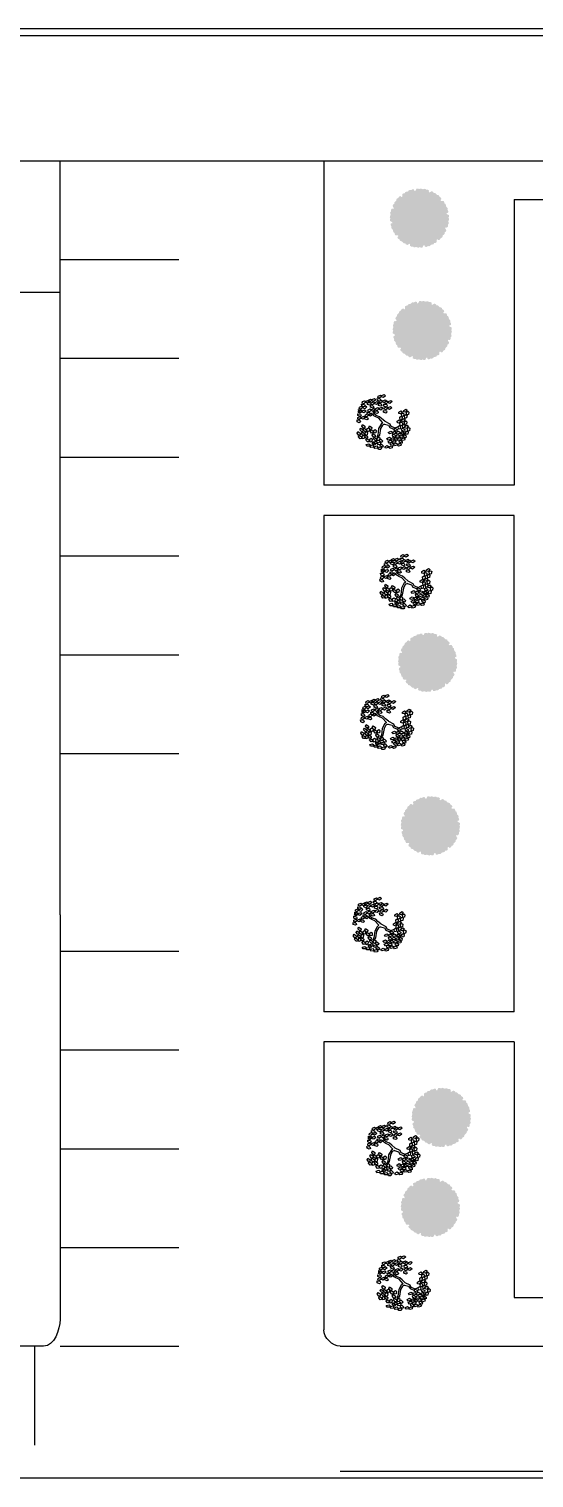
# Model space of a CAD drawing. Header units: millimetres. Extents: x -273369 to 399464, y -35443 to 194245.
# Drawn here: x -244532 to -229207, y 8557 to 52557 of the extents above; entities that cross this region are included whole.
import ezdxf

# ---------------------------------------------------------------- set-up
doc = ezdxf.new("R2010")
doc.units = ezdxf.units.MM
doc.linetypes.add('ACAD_ISO02W100', pattern=[15, 12, -3])
doc.layers.add('TREES', color=3, linetype='Continuous')

# ---------------------------------------------------------------- blocks, each defined once
blk = doc.blocks.new('R_TREE9')
at = {"layer": 'TREES', "color": 3}
for p, q in [((-1032, 688), (-960, 724)), ((-1028, 582), (-1032, 688)), ((-960, 724), (-923, 604)), ((-839, 667), (-757, 734)), ((-830, 606), (-839, 667)), ((-685, 698), (-758, 597)), ((-757, 734), (-685, 698)), ((-707, 879), (-583, 895)), ((-683, 802), (-707, 879)), ((-699, 992), (-617, 1059)), ((-690, 932), (-699, 992)), ((-618, 922), (-690, 932)), ((-579, 788), (-683, 802)), ((-681, 728), (-599, 795)), ((-672, 667), (-681, 728)), ((-600, 658), (-672, 667)), ((-545, 1024), (-618, 922)), ((-617, 1059), (-545, 1024)), ((-527, 760), (-600, 658)), ((-599, 795), (-527, 760)), ((-583, 895), (-540, 835)), ((-540, 835), (-579, 788)), ((-555, 754), (-431, 769)), ((-532, 676), (-555, 754)), ((-547, 867), (-465, 934)), ((-538, 807), (-547, 867)), ((-540, 1054), (-459, 1120)), ((-532, 993), (-540, 1054)), ((-466, 797), (-538, 807)), ((-460, 983), (-532, 993)), ((-427, 662), (-532, 676)), ((-393, 899), (-466, 797)), ((-465, 934), (-393, 899)), ((-386, 1085), (-460, 983)), ((-459, 1120), (-386, 1085)), ((-431, 769), (-388, 710)), ((-388, 710), (-427, 662)), ((-397, 672), (-273, 688)), ((-374, 595), (-397, 672)), ((-389, 786), (-307, 853)), ((-381, 725), (-389, 786)), ((-388, 928), (-307, 995)), ((-380, 868), (-388, 928)), ((-308, 716), (-381, 725)), ((-308, 858), (-380, 868)), ((-235, 960), (-308, 858)), ((-235, 817), (-308, 716)), ((-307, 995), (-235, 960)), ((-307, 853), (-235, 817)), ((-273, 688), (-231, 629)), ((-231, 847), (-149, 914)), ((-223, 786), (-231, 847)), ((-150, 777), (-223, 786)), ((-77, 878), (-150, 777)), ((-149, 914), (-77, 878)), ((3, 1024), (43, 1121)), ((39, 974), (3, 1024)), ((108, 1000), (39, 974)), ((43, 1121), (124, 1124)), ((124, 1124), (108, 1000)), ((126, 692), (166, 790)), ((162, 643), (126, 692)), ((143, 1027), (171, 1094)), ((222, 930), (143, 1027)), ((161, 858), (189, 926)), ((241, 761), (161, 858)), ((230, 669), (162, 643)), ((166, 790), (247, 793)), ((171, 1094), (232, 1087)), ((189, 926), (250, 918)), ((275, 991), (222, 930)), ((247, 793), (230, 669)), ((232, 1087), (275, 991)), ((294, 822), (241, 761)), ((250, 918), (294, 822)), ((266, 695), (294, 763)), ((345, 598), (266, 695)), ((278, 993), (318, 1090)), ((314, 943), (278, 993)), ((294, 763), (354, 755)), ((382, 969), (314, 943)), ((318, 1090), (399, 1093)), ((342, 580), (382, 677)), ((398, 659), (345, 598)), ((354, 755), (398, 659)), ((399, 1093), (382, 969)), ((382, 677), (463, 680)), ((418, 996), (445, 1063)), ((497, 899), (418, 996)), ((436, 827), (464, 895)), ((516, 730), (436, 827)), ((445, 1063), (506, 1056)), ((463, 680), (446, 556)), ((459, 955), (499, 1052)), ((495, 906), (459, 955)), ((464, 895), (525, 887)), ((482, 582), (510, 650)), ((563, 931), (495, 906)), ((550, 960), (497, 899)), ((499, 1052), (580, 1055)), ((506, 1056), (550, 960)), ((510, 650), (570, 643)), ((568, 791), (516, 730)), ((525, 887), (568, 791)), ((580, 1055), (563, 931)), ((570, 643), (614, 547)), ((599, 958), (626, 1026)), ((678, 861), (599, 958)), ((617, 789), (645, 857)), ((697, 693), (617, 789)), ((626, 1026), (687, 1018)), ((645, 857), (706, 849)), ((731, 922), (678, 861)), ((687, 1018), (731, 922)), ((749, 754), (697, 693)), ((698, 824), (739, 921)), ((734, 774), (698, 824)), ((706, 849), (749, 754)), ((803, 800), (734, 774)), ((739, 921), (819, 924)), ((768, 561), (809, 658)), ((819, 924), (803, 800)), ((809, 658), (889, 661)), ((838, 827), (866, 894)), ((918, 730), (838, 827)), ((857, 658), (885, 726)), ((936, 561), (857, 658)), ((866, 894), (927, 887)), ((889, 661), (873, 537)), ((885, 726), (945, 718)), ((970, 791), (918, 730)), ((927, 887), (970, 791)), ((945, 718), (989, 622)), ((-1172, 180), (-1100, 217)), ((-1168, 75), (-1172, 180)), ((-1115, 45), (-1168, 75)), ((-1125, 343), (-1053, 380)), ((-1121, 238), (-1125, 343)), ((-1068, 208), (-1121, 238)), ((-1063, 97), (-1115, 45)), ((-1100, 217), (-1063, 97)), ((-1083, 0), (-1020, 108)), ((-1079, 525), (-1007, 561)), ((-1075, 419), (-1079, 525)), ((-1021, 389), (-1075, 419)), ((-1016, 260), (-1068, 208)), ((-1053, 380), (-1016, 260)), ((-975, 552), (-1028, 582)), ((-970, 441), (-1021, 389)), ((-1020, 108), (-947, 106)), ((-1007, 561), (-970, 441)), ((-933, 47), (-1007, -28)), ((-989, 344), (-927, 453)), ((-914, 316), (-989, 344)), ((-923, 604), (-975, 552)), ((-962, 212), (-890, 248)), ((-958, 106), (-962, 212)), ((-905, 76), (-958, 106)), ((-947, 106), (-933, 47)), ((-927, 453), (-854, 450)), ((-915, 375), (-843, 411)), ((-911, 269), (-915, 375)), ((-839, 391), (-914, 316)), ((-858, 239), (-911, 269)), ((-853, 128), (-905, 76)), ((-890, 248), (-853, 128)), ((-873, 31), (-810, 140)), ((-797, 3), (-873, 31)), ((-806, 291), (-858, 239)), ((-854, 450), (-839, 391)), ((-847, 553), (-723, 569)), ((-824, 476), (-847, 553)), ((-843, 411), (-806, 291)), ((-758, 597), (-830, 606)), ((-719, 462), (-824, 476)), ((-810, 140), (-737, 137)), ((-723, 78), (-797, 3)), ((-795, 222), (-671, 238)), ((-771, 145), (-795, 222)), ((-786, 335), (-705, 402)), ((-778, 275), (-786, 335)), ((-705, 265), (-778, 275)), ((-667, 131), (-771, 145)), ((-737, 137), (-723, 78)), ((-723, 569), (-681, 510)), ((-681, 510), (-719, 462)), ((-705, 402), (-632, 367)), ((-632, 367), (-705, 265)), ((-671, 238), (-628, 178)), ((-628, 178), (-667, 131)), ((-545, 145), (-656, 220)), ((-545, 214), (-650, 277)), ((-628, 396), (-547, 463)), ((-620, 336), (-628, 396)), ((-547, 326), (-620, 336)), ((-547, 463), (-474, 428)), ((-474, 428), (-547, 326)), ((-253, 177), (-545, 214)), ((-258, 95), (-545, 145)), ((-462, 372), (-338, 388)), ((-438, 295), (-462, 372)), ((-453, 485), (-372, 552)), ((-445, 425), (-453, 485)), ((-372, 415), (-445, 425)), ((-334, 281), (-438, 295)), ((-269, 581), (-374, 595)), ((-372, 552), (-299, 517)), ((-299, 517), (-372, 415)), ((-338, 388), (-295, 328)), ((-295, 328), (-334, 281)), ((-295, 547), (-214, 613)), ((-287, 486), (-295, 547)), ((-214, 476), (-287, 486)), ((-231, 629), (-269, 581)), ((-101, 14), (-258, 95)), ((-60, 70), (-253, 177)), ((-214, 613), (-141, 578)), ((-141, 578), (-214, 476)), ((-60, -80), (-101, 14)), ((4, -11), (-60, 70)), ((4, -11), (197, 164)), ((63, -93), (174, 33)), ((174, 33), (267, 133)), ((197, 164), (256, 302)), ((256, 302), (308, 383)), ((267, 133), (320, 283)), ((284, 527), (312, 594)), ((364, 430), (284, 527)), ((308, 383), (367, 421)), ((312, 594), (373, 587)), ((320, 283), (408, 389)), ((378, 530), (342, 580)), ((416, 491), (364, 430)), ((367, 421), (390, 489)), ((373, 587), (416, 491)), ((446, 556), (378, 530)), ((400, 242), (441, 339)), ((436, 192), (400, 242)), ((408, 389), (507, 421)), ((505, 218), (436, 192)), ((441, 339), (521, 342)), ((561, 486), (482, 582)), ((500, 414), (528, 482)), ((580, 317), (500, 414)), ((521, 342), (505, 218)), ((528, 482), (589, 474)), ((540, 244), (568, 312)), ((620, 148), (540, 244)), ((559, 76), (587, 144)), ((638, -21), (559, 76)), ((614, 547), (561, 486)), ((568, 312), (629, 305)), ((632, 378), (580, 317)), ((587, 144), (647, 136)), ((589, 474), (632, 378)), ((672, 209), (620, 148)), ((629, 305), (672, 209)), ((691, 40), (638, -21)), ((640, 436), (680, 533)), ((676, 386), (640, 436)), ((647, 136), (691, 40)), ((744, 412), (676, 386)), ((680, 533), (761, 536)), ((722, 85), (762, 183)), ((757, 36), (722, 85)), ((761, 536), (744, 412)), ((826, 61), (757, 36)), ((762, 183), (843, 186)), ((804, 511), (768, 561)), ((780, 439), (808, 506)), ((859, 342), (780, 439)), ((798, 270), (826, 338)), ((878, 173), (798, 270)), ((873, 537), (804, 511)), ((808, 506), (868, 499)), ((826, 338), (887, 330)), ((843, 186), (826, 61)), ((912, 403), (859, 342)), ((861, 88), (889, 156)), ((941, -9), (861, 88)), ((868, 499), (912, 403)), ((930, 234), (878, 173)), ((887, 330), (930, 234)), ((889, 156), (950, 148)), ((908, 564), (936, 631)), ((988, 467), (908, 564)), ((927, 395), (955, 463)), ((1006, 298), (927, 395)), ((936, 631), (997, 624)), ((989, 622), (936, 561)), ((994, 52), (941, -9)), ((944, 135), (984, 233)), ((979, 86), (944, 135)), ((950, 148), (994, 52)), ((955, 463), (1015, 455)), ((1048, 111), (979, 86)), ((984, 233), (1065, 236)), ((1040, 528), (988, 467)), ((997, 624), (1040, 528)), ((1059, 359), (1006, 298)), ((1015, 455), (1059, 359)), ((1065, 236), (1048, 111)), ((1083, 138), (1111, 206)), ((1163, 41), (1083, 138)), ((1102, -31), (1130, 37)), ((1111, 206), (1172, 198)), ((1130, 37), (1191, 30)), ((1216, 102), (1163, 41)), ((1172, 198), (1216, 102)), ((1191, 30), (1234, -66)), ((-1131, -311), (-1068, -261)), ((-1105, -413), (-1131, -311)), ((-1119, -142), (-1057, -91)), ((-1093, -244), (-1119, -142)), ((-1046, -431), (-1105, -413)), ((-1035, -262), (-1093, -244)), ((-1007, -28), (-1083, 0)), ((-1068, -261), (-1007, -370)), ((-1057, -91), (-996, -201)), ((-1007, -370), (-1046, -431)), ((-996, -201), (-1035, -262)), ((-1014, -524), (-952, -473)), ((-988, -626), (-1014, -524)), ((-1005, -469), (-967, -350)), ((-926, -480), (-1005, -469)), ((-930, -644), (-988, -626)), ((-967, -350), (-895, -336)), ((-952, -473), (-890, -582)), ((-890, -582), (-930, -644)), ((-869, -392), (-926, -480)), ((-903, -461), (-840, -411)), ((-877, -563), (-903, -461)), ((-895, -336), (-869, -392)), ((-892, -292), (-829, -241)), ((-866, -394), (-892, -292)), ((-819, -582), (-877, -563)), ((-807, -412), (-866, -394)), ((-840, -411), (-779, -520)), ((-829, -241), (-768, -351)), ((-779, -520), (-819, -582)), ((-768, -351), (-807, -412)), ((-778, -619), (-740, -500)), ((-698, -630), (-778, -619)), ((-769, -405), (-706, -354)), ((-743, -507), (-769, -405)), ((-757, -236), (-695, -185)), ((-731, -338), (-757, -236)), ((-684, -525), (-743, -507)), ((-740, -500), (-668, -487)), ((-673, -356), (-731, -338)), ((-706, -354), (-645, -464)), ((-641, -542), (-698, -630)), ((-695, -185), (-633, -294)), ((-645, -464), (-684, -525)), ((-633, -294), (-673, -356)), ((-668, -487), (-641, -542)), ((-643, -563), (-605, -444)), ((-564, -574), (-643, -563)), ((-641, -618), (-578, -567)), ((-614, -720), (-641, -618)), ((-605, -444), (-533, -430)), ((-578, -567), (-517, -676)), ((-507, -485), (-564, -574)), ((-533, -430), (-507, -485)), ((-500, -468), (-437, -417)), ((-474, -570), (-500, -468)), ((-494, -630), (-432, -579)), ((-468, -732), (-494, -630)), ((-489, -299), (-426, -248)), ((-463, -401), (-489, -299)), ((-416, -588), (-474, -570)), ((-404, -419), (-463, -401)), ((-437, -417), (-376, -526)), ((-432, -579), (-371, -689)), ((-426, -248), (-365, -357)), ((-376, -526), (-416, -588)), ((-365, -357), (-404, -419)), ((-375, -626), (-337, -506)), ((-295, -637), (-375, -626)), ((-337, -506), (-265, -493)), ((-238, -548), (-295, -637)), ((-212, -318), (-293, -518)), ((-265, -493), (-238, -548)), ((-147, -355), (-223, -549)), ((-223, -549), (-177, -650)), ((-112, -255), (-212, -318)), ((-48, -312), (-147, -355)), ((-60, -80), (-112, -255)), ((63, -93), (-48, -312)), ((424, -140), (464, -43)), ((460, -190), (424, -140)), ((528, -164), (460, -190)), ((464, -43), (545, -40)), ((545, -40), (528, -164)), ((564, -137), (591, -70)), ((643, -234), (564, -137)), ((582, -306), (610, -238)), ((662, -403), (582, -306)), ((591, -70), (652, -77)), ((610, -238), (671, -246)), ((696, -173), (643, -234)), ((652, -77), (696, -173)), ((714, -342), (662, -403)), ((671, -246), (714, -342)), ((692, -153), (733, -55)), ((728, -202), (692, -153)), ((797, -176), (728, -202)), ((733, -55), (813, -52)), ((813, -52), (797, -176)), ((832, -150), (860, -82)), ((912, -247), (832, -150)), ((851, -318), (879, -251)), ((930, -415), (851, -318)), ((860, -82), (921, -90)), ((879, -251), (939, -258)), ((880, -81), (908, -13)), ((959, -177), (880, -81)), ((908, -13), (969, -20)), ((964, -186), (912, -247)), ((921, -90), (964, -186)), ((983, -354), (930, -415)), ((939, -258), (983, -354)), ((1012, -116), (959, -177)), ((969, -20), (1012, -116)), ((1181, -127), (1102, -31)), ((1234, -66), (1181, -127)), ((-1026, -693), (-963, -642)), ((-1000, -795), (-1026, -693)), ((-941, -813), (-1000, -795)), ((-963, -642), (-902, -752)), ((-902, -752), (-941, -813)), ((-900, -851), (-862, -732)), ((-821, -862), (-900, -851)), ((-862, -732), (-790, -718)), ((-764, -773), (-821, -862)), ((-790, -718), (-764, -773)), ((-786, -862), (-724, -811)), ((-760, -964), (-786, -862)), ((-775, -693), (-712, -642)), ((-749, -795), (-775, -693)), ((-702, -982), (-760, -964)), ((-690, -813), (-749, -795)), ((-724, -811), (-662, -920)), ((-712, -642), (-651, -751)), ((-662, -920), (-702, -982)), ((-651, -751), (-690, -813)), ((-661, -1020), (-623, -901)), ((-581, -1031), (-661, -1020)), ((-652, -787), (-589, -736)), ((-626, -889), (-652, -787)), ((-567, -907), (-626, -889)), ((-623, -901), (-551, -887)), ((-556, -738), (-614, -720)), ((-589, -736), (-528, -845)), ((-524, -942), (-581, -1031)), ((-528, -845), (-567, -907)), ((-517, -676), (-556, -738)), ((-551, -887), (-524, -942)), ((-527, -945), (-488, -825)), ((-447, -956), (-527, -945)), ((-519, -1024), (-394, -1012)), ((-498, -1102), (-519, -1024)), ((-506, -799), (-443, -749)), ((-480, -901), (-506, -799)), ((-394, -1119), (-498, -1102)), ((-488, -825), (-417, -812)), ((-421, -920), (-480, -901)), ((-410, -750), (-468, -732)), ((-390, -867), (-447, -956)), ((-443, -749), (-382, -858)), ((-382, -858), (-421, -920)), ((-417, -812), (-390, -867)), ((-371, -689), (-410, -750)), ((-394, -1012), (-354, -1073)), ((-354, -1073), (-394, -1119)), ((-380, -957), (-342, -838)), ((-301, -968), (-380, -957)), ((-369, -1103), (-244, -1091)), ((-348, -1181), (-369, -1103)), ((-244, -1198), (-348, -1181)), ((-342, -838), (-270, -825)), ((-244, -880), (-301, -968)), ((-285, -692), (-161, -680)), ((-264, -770), (-285, -692)), ((-270, -825), (-244, -880)), ((-160, -787), (-264, -770)), ((-246, -1047), (-229, -975)), ((-153, -1130), (-246, -1047)), ((-244, -1091), (-204, -1152)), ((-204, -1152), (-244, -1198)), ((-229, -975), (-168, -973)), ((-227, -886), (-102, -874)), ((-206, -964), (-227, -886)), ((-102, -981), (-206, -964)), ((-168, -973), (-110, -1061)), ((-161, -680), (-120, -741)), ((-120, -741), (-160, -787)), ((-110, -1061), (-153, -1130)), ((-135, -771), (-10, -759)), ((-114, -849), (-135, -771)), ((-10, -866), (-114, -849)), ((-102, -874), (-62, -935)), ((-62, -935), (-102, -981)), ((-77, -965), (48, -953)), ((-56, -1043), (-77, -965)), ((48, -1060), (-56, -1043)), ((-13, -715), (4, -644)), ((81, -798), (-13, -715)), ((-10, -759), (30, -820)), ((30, -820), (-10, -866)), ((4, -644), (65, -642)), ((46, -909), (63, -838)), ((139, -992), (46, -909)), ((48, -953), (89, -1014)), ((89, -1014), (48, -1060)), ((63, -838), (124, -836)), ((65, -642), (124, -729)), ((124, -729), (81, -798)), ((118, -761), (242, -749)), ((139, -839), (118, -761)), ((124, -836), (182, -923)), ((243, -856), (139, -839)), ((182, -923), (139, -992)), ((194, -974), (318, -962)), ((215, -1052), (194, -974)), ((319, -1069), (215, -1052)), ((242, -749), (283, -810)), ((283, -810), (243, -856)), ((268, -840), (393, -828)), ((289, -918), (268, -840)), ((393, -935), (289, -918)), ((318, -962), (359, -1023)), ((359, -1023), (319, -1069)), ((344, -1053), (469, -1041)), ((365, -1130), (344, -1053)), ((469, -1148), (365, -1130)), ((390, -784), (407, -712)), ((484, -867), (390, -784)), ((393, -828), (433, -889)), ((433, -889), (393, -935)), ((407, -712), (468, -710)), ((466, -996), (483, -925)), ((560, -1079), (466, -996)), ((468, -710), (527, -798)), ((469, -1041), (509, -1102)), ((509, -1102), (469, -1148)), ((483, -925), (544, -923)), ((527, -798), (484, -867)), ((544, -923), (603, -1011)), ((603, -1011), (560, -1079))]:
    blk.add_line(p, q, dxfattribs=at)

msp = doc.modelspace()

# ---------------------------------------------------------------- hatches: boundary and pattern name
h = msp.add_hatch(color=256)
h.dxf.hatch_style = 1
h.set_gradient(color1=(153, 204, 0), color2=(51, 51, 51), rotation=208, tint=1)
h.paths.add_polyline_path([(-232657.161, 47715.072), (-232693.004, 47693.518), (-232718.094, 47708.545), (-232771.277, 47708.391), (-232807.438, 47640.965), (-232836.382, 47640.965), (-232848.279, 47683.037), (-232893.35, 47689.417), (-232942.057, 47662.669), (-232978.843, 47670.509), (-233012.795, 47648.853), (-233024.246, 47627.421), (-233111, 47607.215), (-233131.264, 47570.627), (-233160.507, 47571.096), (-233206.487, 47544.371), (-233204.091, 47467.898), (-233229.158, 47453.426), (-233260.496, 47483.913), (-233302.719, 47466.902), (-233331.526, 47419.385), (-233367.304, 47407.781), (-233385.879, 47372.05), (-233385.08, 47347.764), (-233450.109, 47286.889), (-233449.364, 47245.07), (-233474.923, 47230.855), (-233501.38, 47184.72), (-233461.069, 47119.691), (-233475.541, 47094.624), (-233517.925, 47105.357), (-233545.985, 47069.514), (-233547.175, 47013.96), (-233572.357, 46986.022), (-233570.578, 46945.79), (-233557.743, 46925.158), (-233583.622, 46839.923), (-233562.067, 46804.08), (-233577.094, 46778.99), (-233576.94, 46725.807), (-233509.515, 46689.646), (-233509.515, 46660.701), (-233551.587, 46648.804), (-233557.966, 46603.733), (-233531.219, 46555.027), (-233539.059, 46518.241), (-233517.402, 46484.288), (-233495.97, 46472.838), (-233475.765, 46386.083), (-233439.177, 46365.819), (-233439.645, 46336.577), (-233412.921, 46290.597), (-233336.448, 46292.993), (-233321.975, 46267.926), (-233352.462, 46236.587), (-233335.452, 46194.365), (-233287.935, 46165.557), (-233276.331, 46129.78), (-233240.6, 46111.204), (-233216.314, 46112.004), (-233155.438, 46046.975), (-233113.62, 46047.72), (-233099.404, 46022.161), (-233053.27, 45995.703), (-232988.241, 46036.015), (-232963.174, 46021.543), (-232973.907, 45979.159), (-232938.064, 45951.098), (-232882.509, 45949.909), (-232854.571, 45924.726), (-232814.34, 45926.505), (-232793.708, 45939.341), (-232708.473, 45913.462), (-232672.63, 45935.016), (-232647.539, 45919.989), (-232594.357, 45920.143), (-232558.196, 45987.569), (-232529.251, 45987.569), (-232517.354, 45945.497), (-232472.283, 45939.117), (-232423.577, 45965.865), (-232386.79, 45958.025), (-232352.838, 45979.681), (-232341.388, 46001.113), (-232254.633, 46021.319), (-232234.369, 46057.907), (-232205.127, 46057.439), (-232159.146, 46084.163), (-232161.543, 46160.636), (-232136.476, 46175.108), (-232105.137, 46144.622), (-232062.914, 46161.632), (-232034.107, 46209.149), (-231998.329, 46220.753), (-231979.754, 46256.484), (-231980.554, 46280.77), (-231915.525, 46341.646), (-231916.27, 46383.464), (-231890.711, 46397.679), (-231864.253, 46443.814), (-231904.565, 46508.843), (-231890.092, 46533.91), (-231847.709, 46523.177), (-231819.648, 46559.02), (-231818.459, 46614.574), (-231793.276, 46642.513), (-231795.055, 46682.744), (-231807.89, 46703.376), (-231782.011, 46788.611), (-231803.566, 46824.454), (-231788.539, 46849.545), (-231788.693, 46902.727), (-231856.119, 46938.888), (-231856.119, 46967.833), (-231814.047, 46979.73), (-231807.667, 47024.801), (-231834.414, 47073.507), (-231826.575, 47110.294), (-231848.231, 47144.246), (-231869.663, 47155.696), (-231889.868, 47242.451), (-231926.457, 47262.715), (-231925.988, 47291.957), (-231952.713, 47337.937), (-232029.186, 47335.541), (-232043.658, 47360.608), (-232013.171, 47391.947), (-232030.182, 47434.169), (-232077.699, 47462.977), (-232089.303, 47498.755), (-232125.034, 47517.33), (-232149.319, 47516.53), (-232210.195, 47581.559), (-232252.014, 47580.814), (-232266.229, 47606.373), (-232312.363, 47632.831), (-232377.393, 47592.519), (-232402.459, 47606.991), (-232391.727, 47649.375), (-232427.569, 47677.436), (-232483.124, 47678.625), (-232511.062, 47703.808), (-232551.294, 47702.029), (-232571.926, 47689.193)])
h = msp.add_hatch(color=256)
h.dxf.hatch_style = 1
h.set_gradient(color1=(153, 204, 0), color2=(51, 51, 51), rotation=208, tint=1)
h.paths.add_polyline_path([(-232573.787, 44302.503), (-232609.63, 44280.949), (-232634.721, 44295.976), (-232687.903, 44295.822), (-232724.064, 44228.396), (-232753.009, 44228.396), (-232764.906, 44270.468), (-232809.977, 44276.848), (-232858.683, 44250.1), (-232895.47, 44257.94), (-232929.422, 44236.284), (-232940.872, 44214.852), (-233027.627, 44194.646), (-233047.891, 44158.058), (-233077.133, 44158.526), (-233123.113, 44131.802), (-233120.717, 44055.329), (-233145.784, 44040.857), (-233177.123, 44071.343), (-233219.345, 44054.333), (-233248.153, 44006.816), (-233283.931, 43995.212), (-233302.506, 43959.481), (-233301.706, 43935.195), (-233366.735, 43874.319), (-233365.99, 43832.501), (-233391.549, 43818.286), (-233418.007, 43772.151), (-233377.695, 43707.122), (-233392.168, 43682.055), (-233434.551, 43692.788), (-233462.612, 43656.945), (-233463.801, 43601.391), (-233488.984, 43573.452), (-233487.205, 43533.221), (-233474.369, 43512.589), (-233500.248, 43427.354), (-233478.694, 43391.511), (-233493.721, 43366.42), (-233493.567, 43313.238), (-233426.141, 43277.077), (-233426.141, 43248.132), (-233468.213, 43236.235), (-233474.593, 43191.164), (-233447.846, 43142.458), (-233455.685, 43105.671), (-233434.029, 43071.719), (-233412.597, 43060.269), (-233392.391, 42973.514), (-233355.803, 42953.25), (-233356.272, 42924.008), (-233329.547, 42878.028), (-233253.074, 42880.424), (-233238.602, 42855.357), (-233269.089, 42824.018), (-233252.078, 42781.796), (-233204.561, 42752.988), (-233192.957, 42717.21), (-233157.226, 42698.635), (-233132.941, 42699.435), (-233072.065, 42634.406), (-233030.246, 42635.151), (-233016.031, 42609.592), (-232969.896, 42583.134), (-232904.867, 42623.446), (-232879.8, 42608.974), (-232890.533, 42566.59), (-232854.691, 42538.529), (-232799.136, 42537.34), (-232771.198, 42512.157), (-232730.966, 42513.936), (-232710.334, 42526.772), (-232625.099, 42500.893), (-232589.256, 42522.447), (-232564.166, 42507.42), (-232510.983, 42507.574), (-232474.822, 42575), (-232445.878, 42575), (-232433.981, 42532.928), (-232388.91, 42526.548), (-232340.203, 42553.296), (-232303.417, 42545.456), (-232269.464, 42567.112), (-232258.014, 42588.544), (-232171.259, 42608.75), (-232150.996, 42645.338), (-232121.753, 42644.869), (-232075.773, 42671.594), (-232078.169, 42748.067), (-232053.102, 42762.539), (-232021.763, 42732.052), (-231979.541, 42749.063), (-231950.733, 42796.58), (-231914.956, 42808.184), (-231896.38, 42843.915), (-231897.18, 42868.201), (-231832.151, 42929.076), (-231832.896, 42970.895), (-231807.337, 42985.11), (-231780.879, 43031.245), (-231821.191, 43096.274), (-231806.719, 43121.341), (-231764.335, 43110.608), (-231736.274, 43146.451), (-231735.085, 43202.005), (-231709.903, 43229.943), (-231711.681, 43270.175), (-231724.517, 43290.807), (-231698.638, 43376.042), (-231720.192, 43411.885), (-231705.165, 43436.975), (-231705.32, 43490.158), (-231772.745, 43526.319), (-231772.745, 43555.264), (-231730.673, 43567.161), (-231724.293, 43612.232), (-231751.041, 43660.938), (-231743.201, 43697.724), (-231764.857, 43731.677), (-231786.289, 43743.127), (-231806.495, 43829.882), (-231843.083, 43850.146), (-231842.615, 43879.388), (-231869.339, 43925.368), (-231945.812, 43922.972), (-231960.284, 43948.039), (-231929.798, 43979.378), (-231946.808, 44021.6), (-231994.325, 44050.408), (-232005.929, 44086.185), (-232041.66, 44104.761), (-232065.946, 44103.961), (-232126.822, 44168.99), (-232168.64, 44168.245), (-232182.856, 44193.804), (-232228.99, 44220.262), (-232294.019, 44179.95), (-232319.086, 44194.422), (-232308.353, 44236.806), (-232344.196, 44264.867), (-232399.751, 44266.056), (-232427.689, 44291.239), (-232467.92, 44289.46), (-232488.552, 44276.624)])
h = msp.add_hatch(color=256)
h.dxf.hatch_style = 1
h.set_gradient(color1=(153, 204, 0), color2=(51, 51, 51), rotation=208, tint=1)
h.paths.add_polyline_path([(-232408.725, 34225.852), (-232444.568, 34204.298), (-232469.659, 34219.325), (-232522.841, 34219.171), (-232559.002, 34151.745), (-232587.947, 34151.745), (-232599.844, 34193.817), (-232644.915, 34200.197), (-232693.621, 34173.449), (-232730.408, 34181.289), (-232764.36, 34159.633), (-232775.81, 34138.201), (-232862.565, 34117.995), (-232882.829, 34081.407), (-232912.071, 34081.875), (-232958.051, 34055.151), (-232955.655, 33978.678), (-232980.722, 33964.206), (-233012.061, 33994.693), (-233054.284, 33977.682), (-233083.091, 33930.165), (-233118.869, 33918.561), (-233137.444, 33882.83), (-233136.644, 33858.544), (-233201.673, 33797.668), (-233200.928, 33755.85), (-233226.487, 33741.635), (-233252.945, 33695.5), (-233212.633, 33630.471), (-233227.106, 33605.404), (-233269.489, 33616.137), (-233297.55, 33580.294), (-233298.739, 33524.74), (-233323.922, 33496.801), (-233322.143, 33456.57), (-233309.307, 33435.938), (-233335.186, 33350.703), (-233313.632, 33314.86), (-233328.659, 33289.769), (-233328.505, 33236.587), (-233261.079, 33200.426), (-233261.079, 33171.481), (-233303.151, 33159.584), (-233309.531, 33114.513), (-233282.784, 33065.807), (-233290.623, 33029.02), (-233268.967, 32995.068), (-233247.535, 32983.618), (-233227.33, 32896.863), (-233190.741, 32876.599), (-233191.21, 32847.357), (-233164.485, 32801.377), (-233088.012, 32803.773), (-233073.54, 32778.706), (-233104.027, 32747.367), (-233087.016, 32705.145), (-233039.499, 32676.337), (-233027.895, 32640.559), (-232992.164, 32621.984), (-232967.879, 32622.784), (-232907.003, 32557.755), (-232865.184, 32558.5), (-232850.969, 32532.941), (-232804.835, 32506.483), (-232739.805, 32546.795), (-232714.739, 32532.323), (-232725.471, 32489.939), (-232689.629, 32461.878), (-232634.074, 32460.689), (-232606.136, 32435.506), (-232565.904, 32437.285), (-232545.272, 32450.121), (-232460.037, 32424.242), (-232424.194, 32445.796), (-232399.104, 32430.769), (-232345.921, 32430.923), (-232309.76, 32498.349), (-232280.816, 32498.349), (-232268.919, 32456.277), (-232223.848, 32449.897), (-232175.141, 32476.645), (-232138.355, 32468.805), (-232104.403, 32490.461), (-232092.952, 32511.893), (-232006.198, 32532.099), (-231985.934, 32568.687), (-231956.691, 32568.218), (-231910.711, 32594.943), (-231913.107, 32671.416), (-231888.04, 32685.888), (-231856.701, 32655.401), (-231814.479, 32672.412), (-231785.671, 32719.929), (-231749.894, 32731.533), (-231731.318, 32767.264), (-231732.118, 32791.55), (-231667.089, 32852.425), (-231667.834, 32894.244), (-231642.275, 32908.459), (-231615.818, 32954.594), (-231656.129, 33019.623), (-231641.657, 33044.69), (-231599.273, 33033.957), (-231571.213, 33069.8), (-231570.023, 33125.354), (-231544.841, 33153.292), (-231546.619, 33193.524), (-231559.455, 33214.156), (-231533.576, 33299.391), (-231555.131, 33335.234), (-231540.104, 33360.324), (-231540.258, 33413.507), (-231607.683, 33449.668), (-231607.683, 33478.613), (-231565.611, 33490.51), (-231559.231, 33535.581), (-231585.979, 33584.287), (-231578.139, 33621.074), (-231599.796, 33655.026), (-231621.227, 33666.476), (-231641.433, 33753.231), (-231678.021, 33773.495), (-231677.553, 33802.737), (-231704.277, 33848.717), (-231780.75, 33846.321), (-231795.223, 33871.388), (-231764.736, 33902.727), (-231781.746, 33944.949), (-231829.263, 33973.757), (-231840.867, 34009.535), (-231876.598, 34028.11), (-231900.884, 34027.31), (-231961.76, 34092.339), (-232003.578, 34091.594), (-232017.794, 34117.153), (-232063.928, 34143.611), (-232128.957, 34103.299), (-232154.024, 34117.771), (-232143.291, 34160.155), (-232179.134, 34188.216), (-232234.689, 34189.405), (-232262.627, 34214.588), (-232302.858, 34212.809), (-232323.49, 34199.973)])
h = msp.add_hatch(color=256)
h.dxf.hatch_style = 1
h.set_gradient(color1=(153, 204, 0), color2=(51, 51, 51), rotation=208, tint=1)
h.paths.add_polyline_path([(-232325.913, 29260.495), (-232361.756, 29238.94), (-232386.847, 29253.967), (-232440.029, 29253.813), (-232476.19, 29186.388), (-232505.135, 29186.388), (-232517.032, 29228.46), (-232562.103, 29234.839), (-232610.81, 29208.092), (-232647.596, 29215.932), (-232681.548, 29194.275), (-232692.998, 29172.843), (-232779.753, 29152.638), (-232800.017, 29116.05), (-232829.259, 29116.518), (-232875.24, 29089.794), (-232872.843, 29013.321), (-232897.91, 28998.848), (-232929.249, 29029.335), (-232971.472, 29012.325), (-233000.279, 28964.808), (-233036.057, 28953.204), (-233054.632, 28917.473), (-233053.832, 28893.187), (-233118.862, 28832.311), (-233118.116, 28790.493), (-233143.675, 28776.277), (-233170.133, 28730.143), (-233129.821, 28665.114), (-233144.294, 28640.047), (-233186.678, 28650.78), (-233214.738, 28614.937), (-233215.928, 28559.382), (-233241.11, 28531.444), (-233239.331, 28491.213), (-233226.496, 28470.581), (-233252.375, 28385.346), (-233230.82, 28349.503), (-233245.847, 28324.412), (-233245.693, 28271.23), (-233178.267, 28235.069), (-233178.267, 28206.124), (-233220.339, 28194.227), (-233226.719, 28149.156), (-233199.972, 28100.45), (-233207.811, 28063.663), (-233186.155, 28029.711), (-233164.723, 28018.261), (-233144.518, 27931.506), (-233107.929, 27911.242), (-233108.398, 27882), (-233081.673, 27836.019), (-233005.2, 27838.416), (-232990.728, 27813.349), (-233021.215, 27782.01), (-233004.204, 27739.787), (-232956.687, 27710.98), (-232945.084, 27675.202), (-232909.352, 27656.627), (-232885.067, 27657.427), (-232824.191, 27592.398), (-232782.372, 27593.143), (-232768.157, 27567.584), (-232722.023, 27541.126), (-232656.994, 27581.438), (-232631.927, 27566.965), (-232642.66, 27524.582), (-232606.817, 27496.521), (-232551.262, 27495.332), (-232523.324, 27470.149), (-232483.092, 27471.928), (-232462.46, 27484.763), (-232377.226, 27458.884), (-232341.382, 27480.439), (-232316.292, 27465.412), (-232263.11, 27465.566), (-232226.948, 27532.992), (-232198.004, 27532.992), (-232186.107, 27490.92), (-232141.036, 27484.54), (-232092.329, 27511.287), (-232055.543, 27503.448), (-232021.591, 27525.104), (-232010.141, 27546.536), (-231923.386, 27566.741), (-231903.122, 27603.33), (-231873.879, 27602.861), (-231827.899, 27629.586), (-231830.295, 27706.059), (-231805.229, 27720.531), (-231773.89, 27690.044), (-231731.667, 27707.055), (-231702.86, 27754.572), (-231667.082, 27766.176), (-231648.507, 27801.907), (-231649.306, 27826.192), (-231584.277, 27887.068), (-231585.022, 27928.887), (-231559.463, 27943.102), (-231533.006, 27989.236), (-231573.317, 28054.266), (-231558.845, 28079.332), (-231516.461, 28068.6), (-231488.401, 28104.442), (-231487.211, 28159.997), (-231462.029, 28187.935), (-231463.808, 28228.167), (-231476.643, 28248.799), (-231450.764, 28334.034), (-231472.319, 28369.877), (-231457.292, 28394.967), (-231457.446, 28448.15), (-231524.871, 28484.311), (-231524.871, 28513.255), (-231482.799, 28525.152), (-231476.42, 28570.223), (-231503.167, 28618.93), (-231495.327, 28655.716), (-231516.984, 28689.668), (-231538.416, 28701.119), (-231558.621, 28787.873), (-231595.21, 28808.137), (-231594.741, 28837.38), (-231621.466, 28883.36), (-231697.938, 28880.964), (-231712.411, 28906.031), (-231681.924, 28937.37), (-231698.934, 28979.592), (-231746.451, 29008.4), (-231758.055, 29044.177), (-231793.786, 29062.753), (-231818.072, 29061.953), (-231878.948, 29126.982), (-231920.766, 29126.237), (-231934.982, 29151.796), (-231981.116, 29178.253), (-232046.145, 29137.942), (-232071.212, 29152.414), (-232060.479, 29194.798), (-232096.322, 29222.858), (-232151.877, 29224.048), (-232179.815, 29249.23), (-232220.046, 29247.451), (-232240.679, 29234.616)])
h = msp.add_hatch(color=256)
h.dxf.hatch_style = 1
h.set_gradient(color1=(153, 204, 0), color2=(51, 51, 51), rotation=208, tint=1)
h.paths.add_polyline_path([(-231994.666, 20405.607), (-232030.509, 20384.053), (-232055.6, 20399.08), (-232108.782, 20398.926), (-232144.943, 20331.5), (-232173.888, 20331.5), (-232185.785, 20373.572), (-232230.856, 20379.952), (-232279.562, 20353.205), (-232316.349, 20361.044), (-232350.301, 20339.388), (-232361.751, 20317.956), (-232448.506, 20297.75), (-232468.77, 20261.162), (-232498.012, 20261.631), (-232543.992, 20234.906), (-232541.596, 20158.433), (-232566.663, 20143.961), (-232598.002, 20174.448), (-232640.224, 20157.437), (-232669.032, 20109.92), (-232704.81, 20098.316), (-232723.385, 20062.585), (-232722.585, 20038.3), (-232787.614, 19977.424), (-232786.869, 19935.605), (-232812.428, 19921.39), (-232838.886, 19875.256), (-232798.574, 19810.226), (-232813.046, 19785.159), (-232855.43, 19795.892), (-232883.491, 19760.05), (-232884.68, 19704.495), (-232909.863, 19676.557), (-232908.084, 19636.325), (-232895.248, 19615.693), (-232921.127, 19530.458), (-232899.573, 19494.615), (-232914.6, 19469.525), (-232914.446, 19416.342), (-232847.02, 19380.181), (-232847.02, 19351.237), (-232889.092, 19339.34), (-232895.472, 19294.269), (-232868.725, 19245.562), (-232876.564, 19208.776), (-232854.908, 19174.823), (-232833.476, 19163.373), (-232813.27, 19076.618), (-232776.682, 19056.355), (-232777.151, 19027.112), (-232750.426, 18981.132), (-232673.953, 18983.528), (-232659.481, 18958.461), (-232689.968, 18927.122), (-232672.957, 18884.9), (-232625.44, 18856.092), (-232613.836, 18820.315), (-232578.105, 18801.739), (-232553.82, 18802.539), (-232492.944, 18737.51), (-232451.125, 18738.255), (-232436.91, 18712.696), (-232390.775, 18686.238), (-232325.746, 18726.55), (-232300.679, 18712.078), (-232311.412, 18669.694), (-232275.57, 18641.633), (-232220.015, 18640.444), (-232192.077, 18615.262), (-232151.845, 18617.04), (-232131.213, 18629.876), (-232045.978, 18603.997), (-232010.135, 18625.552), (-231985.045, 18610.524), (-231931.862, 18610.679), (-231895.701, 18678.104), (-231866.756, 18678.104), (-231854.859, 18636.032), (-231809.789, 18629.652), (-231761.082, 18656.4), (-231724.296, 18648.56), (-231690.343, 18670.216), (-231678.893, 18691.648), (-231592.138, 18711.854), (-231571.874, 18748.442), (-231542.632, 18747.974), (-231496.652, 18774.698), (-231499.048, 18851.171), (-231473.981, 18865.643), (-231442.642, 18835.157), (-231400.42, 18852.167), (-231371.612, 18899.684), (-231335.835, 18911.288), (-231317.259, 18947.019), (-231318.059, 18971.305), (-231253.03, 19032.181), (-231253.775, 19073.999), (-231228.216, 19088.215), (-231201.758, 19134.349), (-231242.07, 19199.378), (-231227.598, 19224.445), (-231185.214, 19213.712), (-231157.153, 19249.555), (-231155.964, 19305.11), (-231130.781, 19333.048), (-231132.56, 19373.279), (-231145.396, 19393.911), (-231119.517, 19479.146), (-231141.071, 19514.989), (-231126.044, 19540.08), (-231126.198, 19593.262), (-231193.624, 19629.423), (-231193.624, 19658.368), (-231151.552, 19670.265), (-231145.172, 19715.336), (-231171.92, 19764.042), (-231164.08, 19800.829), (-231185.736, 19834.781), (-231207.168, 19846.231), (-231227.374, 19932.986), (-231263.962, 19953.25), (-231263.494, 19982.492), (-231290.218, 20028.472), (-231366.691, 20026.076), (-231381.163, 20051.143), (-231350.677, 20082.482), (-231367.687, 20124.704), (-231415.204, 20153.512), (-231426.808, 20189.29), (-231462.539, 20207.865), (-231486.825, 20207.065), (-231547.701, 20272.094), (-231589.519, 20271.349), (-231603.734, 20296.908), (-231649.869, 20323.366), (-231714.898, 20283.054), (-231739.965, 20297.527), (-231729.232, 20339.91), (-231765.075, 20367.971), (-231820.629, 20369.16), (-231848.568, 20394.343), (-231888.799, 20392.564), (-231909.431, 20379.728)])
h = msp.add_hatch(color=256)
h.dxf.hatch_style = 1
h.set_gradient(color1=(153, 204, 0), color2=(51, 51, 51), rotation=208, tint=1)
h.paths.add_polyline_path([(-232325.913, 17674.661), (-232361.756, 17653.106), (-232386.847, 17668.133), (-232440.029, 17667.979), (-232476.19, 17600.554), (-232505.135, 17600.554), (-232517.032, 17642.626), (-232562.103, 17649.005), (-232610.81, 17622.258), (-232647.596, 17630.098), (-232681.548, 17608.441), (-232692.998, 17587.009), (-232779.753, 17566.804), (-232800.017, 17530.216), (-232829.259, 17530.684), (-232875.24, 17503.96), (-232872.843, 17427.487), (-232897.91, 17413.014), (-232929.249, 17443.501), (-232971.472, 17426.491), (-233000.279, 17378.974), (-233036.057, 17367.37), (-233054.632, 17331.639), (-233053.832, 17307.353), (-233118.862, 17246.477), (-233118.116, 17204.659), (-233143.675, 17190.443), (-233170.133, 17144.309), (-233129.821, 17079.28), (-233144.294, 17054.213), (-233186.678, 17064.946), (-233214.738, 17029.103), (-233215.928, 16973.548), (-233241.11, 16945.61), (-233239.331, 16905.379), (-233226.496, 16884.747), (-233252.375, 16799.512), (-233230.82, 16763.669), (-233245.847, 16738.578), (-233245.693, 16685.396), (-233178.267, 16649.235), (-233178.267, 16620.29), (-233220.339, 16608.393), (-233226.719, 16563.322), (-233199.972, 16514.615), (-233207.811, 16477.829), (-233186.155, 16443.877), (-233164.723, 16432.427), (-233144.518, 16345.672), (-233107.929, 16325.408), (-233108.398, 16296.166), (-233081.673, 16250.185), (-233005.2, 16252.582), (-232990.728, 16227.515), (-233021.215, 16196.176), (-233004.204, 16153.953), (-232956.687, 16125.146), (-232945.084, 16089.368), (-232909.352, 16070.793), (-232885.067, 16071.593), (-232824.191, 16006.564), (-232782.372, 16007.309), (-232768.157, 15981.75), (-232722.023, 15955.292), (-232656.994, 15995.604), (-232631.927, 15981.131), (-232642.66, 15938.748), (-232606.817, 15910.687), (-232551.262, 15909.498), (-232523.324, 15884.315), (-232483.092, 15886.094), (-232462.46, 15898.929), (-232377.226, 15873.05), (-232341.382, 15894.605), (-232316.292, 15879.578), (-232263.11, 15879.732), (-232226.948, 15947.158), (-232198.004, 15947.158), (-232186.107, 15905.086), (-232141.036, 15898.706), (-232092.329, 15925.453), (-232055.543, 15917.614), (-232021.591, 15939.27), (-232010.141, 15960.702), (-231923.386, 15980.907), (-231903.122, 16017.496), (-231873.879, 16017.027), (-231827.899, 16043.752), (-231830.295, 16120.225), (-231805.229, 16134.697), (-231773.89, 16104.21), (-231731.667, 16121.221), (-231702.86, 16168.738), (-231667.082, 16180.342), (-231648.507, 16216.073), (-231649.306, 16240.358), (-231584.277, 16301.234), (-231585.022, 16343.053), (-231559.463, 16357.268), (-231533.006, 16403.402), (-231573.317, 16468.432), (-231558.845, 16493.498), (-231516.461, 16482.766), (-231488.401, 16518.608), (-231487.211, 16574.163), (-231462.029, 16602.101), (-231463.808, 16642.333), (-231476.643, 16662.965), (-231450.764, 16748.199), (-231472.319, 16784.043), (-231457.292, 16809.133), (-231457.446, 16862.316), (-231524.871, 16898.477), (-231524.871, 16927.421), (-231482.799, 16939.318), (-231476.42, 16984.389), (-231503.167, 17033.096), (-231495.327, 17069.882), (-231516.984, 17103.834), (-231538.416, 17115.285), (-231558.621, 17202.039), (-231595.21, 17222.303), (-231594.741, 17251.546), (-231621.466, 17297.526), (-231697.938, 17295.13), (-231712.411, 17320.196), (-231681.924, 17351.535), (-231698.934, 17393.758), (-231746.451, 17422.565), (-231758.055, 17458.343), (-231793.786, 17476.918), (-231818.072, 17476.119), (-231878.948, 17541.148), (-231920.766, 17540.403), (-231934.982, 17565.962), (-231981.116, 17592.419), (-232046.145, 17552.108), (-232071.212, 17566.58), (-232060.479, 17608.964), (-232096.322, 17637.024), (-232151.877, 17638.214), (-232179.815, 17663.396), (-232220.046, 17661.617), (-232240.679, 17648.782)])

# ---------------------------------------------------------------- linework, layer by layer
for p, q in [((-145368.737, 52557.324), (-273368.737, 52557.324)), ((-268368.737, 48557.324), (-214368.737, 48557.324)), ((-243588.737, 44057.324), (-243588.737, 48557.324)), ((-235588.737, 48557.324), (-235588.737, 38700.751)), ((-229807.147, 47377.744), (-229807.147, 38700.751)), ((-229807.147, 47377.744), (-214736.581, 47377.744)), ((-243588.737, 45557.324), (-239988.737, 45557.324)), ((-243588.737, 44557.324), (-264868.737, 44557.324)), ((-243588.737, 25657.324), (-243588.737, 44057.324)), ((-243588.737, 42557.324), (-239988.737, 42557.324)), ((-243588.737, 39557.324), (-239988.737, 39557.324)), ((-229807.147, 38700.751), (-235588.737, 38700.751)), ((-229807.147, 37787.384), (-235588.737, 37787.384)), ((-235588.737, 37787.384), (-235588.737, 22716.818)), ((-229807.147, 22716.818), (-229807.147, 37787.384)), ((-243588.737, 36557.324), (-239988.737, 36557.324)), ((-243588.737, 33557.324), (-239988.737, 33557.324)), ((-243588.737, 30557.324), (-239988.737, 30557.324)), ((-243588.737, 25657.324), (-243588.737, 13377.324)), ((-243588.737, 24557.324), (-239988.737, 24557.324)), ((-229807.147, 22716.818), (-235588.737, 22716.818)), ((-235588.737, 21803.451), (-235588.737, 13057.324)), ((-229807.147, 21803.451), (-235588.737, 21803.451)), ((-229807.147, 21803.451), (-229807.147, 14039.826)), ((-243588.737, 21557.324), (-239988.737, 21557.324)), ((-243588.737, 18557.324), (-239988.737, 18557.324)), ((-243588.737, 15557.324), (-239988.737, 15557.324)), ((-229807.147, 14039.826), (-214736.581, 14039.826)), ((-244088.737, 12557.324), (-265368.737, 12557.324)), ((-244368.737, 12557.324), (-244368.737, 9557.324)), ((-243588.737, 12557.324), (-239988.737, 12557.324)), ((-235088.737, 12557.324), (-213868.737, 12557.324))]:
    msp.add_line(p, q)
at = {"linetype": 'ACAD_ISO02W100'}
for p, q in [((-268368.737, 52357.324), (-214368.737, 52357.324)), ((-214368.737, 8757.324), (-235088.737, 8757.324))]:
    msp.add_line(p, q, dxfattribs=at)
at = {"color": 242, "true_color": 0xcd2027}
msp.add_line((-145368.737, 8557.324), (-273368.737, 8557.324), dxfattribs=at)
for points in [[(-243588.737, 44057.324), (-243588.737, 44057.324), (-243588.737, 44057.324), (-243588.737, 44057.324)], [(-243588.737, 13377.324), (-243588.737, 13057.185), (-243768.598, 12557.324), (-244088.737, 12557.324)], [(-235088.737, 12557.324), (-235324.439, 12557.324), (-235588.737, 12821.621), (-235588.737, 13057.324)]]:
    msp.add_open_spline(points, degree=3)

# ---------------------------------------------------------------- block references
at = {"xscale": 0.6916000987928117, "yscale": 0.6916000987928117, "zscale": 0.6916000987928117, "rotation": 90}
for p in [(-233799.801, 40600.137), (-233104.372, 35756.623), (-233690.822, 31491.434), (-233918.885, 25337.842), (-233497.759, 18540.824), (-233188.053, 14455.44)]:
    msp.add_blockref('R_TREE9', p, dxfattribs=at)

doc.saveas('drawing.dxf')
